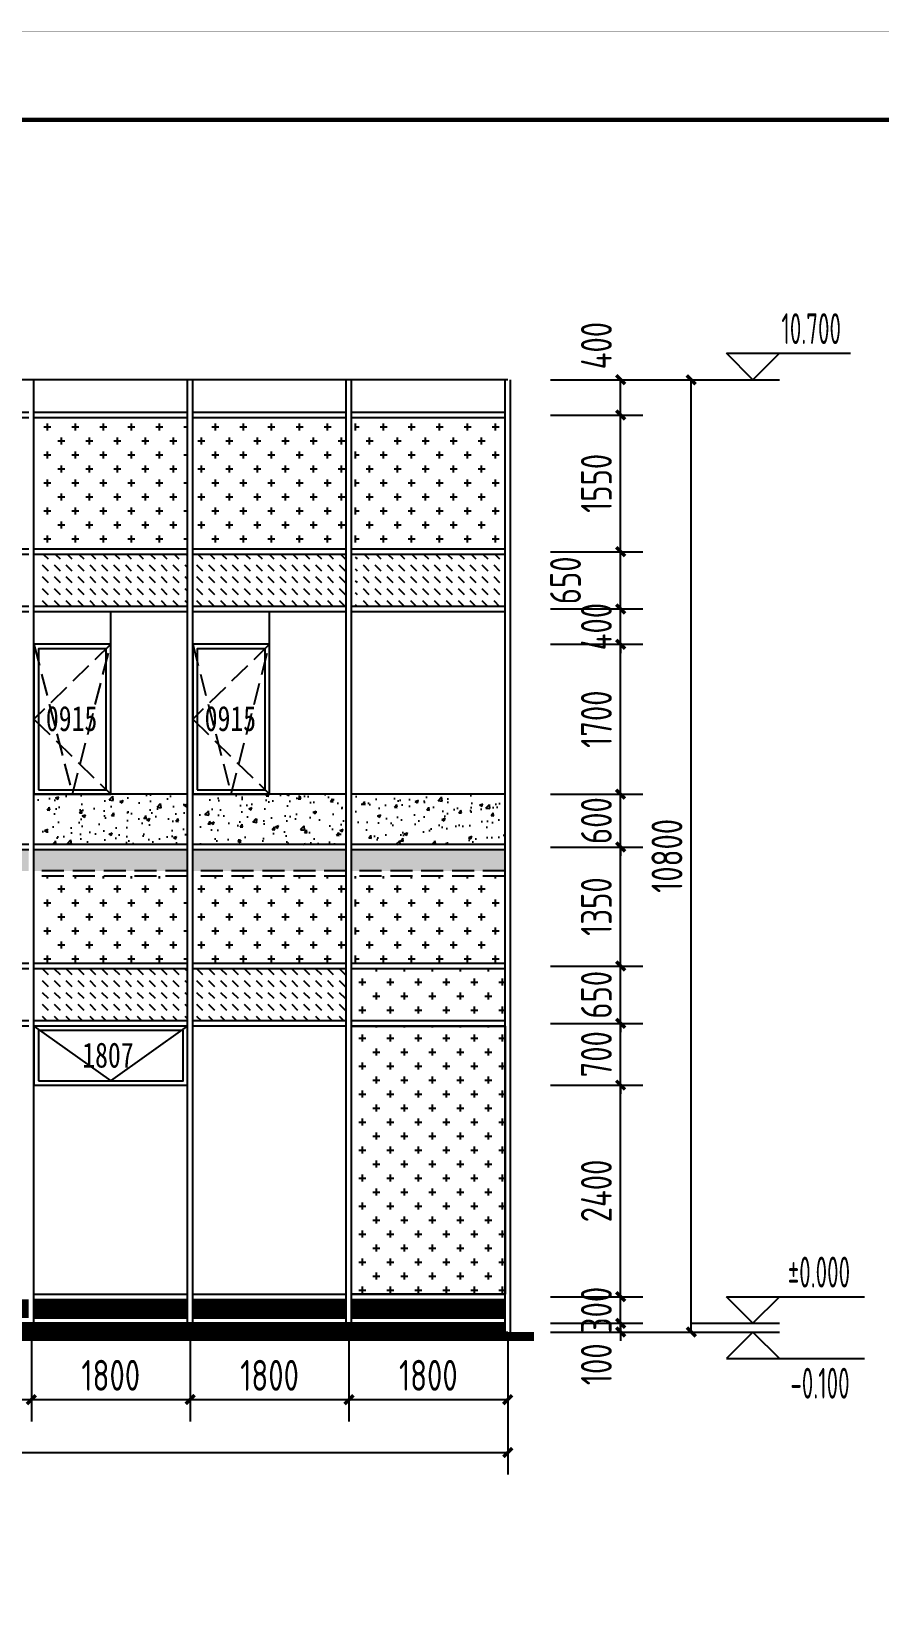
# Model space of a CAD drawing. Extents: x -280168 to 205214, y -148835 to -64913.
# Drawn here: x -132044 to -122428, y -107194 to -89430 of the extents above; entities that cross this region are included whole.
import ezdxf

# ---------------------------------------------------------------- set-up
doc = ezdxf.new("R2010")
doc.units = 0
doc.header["$LTSCALE"] = 1000
doc.header["$MEASUREMENT"] = 0
doc.linetypes.add('DASH', pattern=[0.35, 0.25, -0.1])
for name, color, linetype in [('01-标注_尺寸', 124, 'Continuous'), ('01-标注_标高', 200, 'Continuous'), ('02-TEXT_标注', 130, 'Continuous'), ('05-填充_156', 156, 'Continuous'), ('05-填充_18', 18, 'Continuous'), ('05-填充_天正', 14, 'Continuous'), ('A-C_玻璃幕墙', 140, 'Continuous'), ('A-C_窗', 140, 'Continuous'), ('E-立面轮廓', 241, 'Continuous')]:
    doc.layers.add(name, color=color, linetype=linetype)
doc.layers.add('04-不打印_辅助线', color=165, linetype='Continuous', plot=False)
doc.styles.add('_TCH_DIM', font='ros1.shx', dxfattribs={"width": 0.75, "bigfont": 'jd.shx'})
doc.styles.add('_TCH_DIM_T3', font='ros1.shx', dxfattribs={"width": 0.85, "bigfont": 'jd.shx'})
doc.styles.get("Standard").update_dxf_attribs({"font": 'STXIHEI_0.TTF', "width": 0.75})
doc.dimstyles.new('_TCH_ARCH&&100', dxfattribs={"dimtxt": 350, "dimasz": 100, "dimexe": 250, "dimexo": 300, "dimgap": 100, "dimtad": 1, "dimdec": 0, "dimzin": 0, "dimdsep": 46, "dimtxsty": '_TCH_DIM_T3', "dimblk": 'ARCHTICK', "dimcen": 0.09, "dimclrt": 7, "dimazin": 2, "dimtfac": 1, "dimtdec": 0, "dimtix": 1, "dimtmove": 2, "dimatfit": 3, "dimfxl": 0, "dimtolj": 1, "dimtzin": 0, "dimarcsym": 0})
pattern_1 = [(50, (67170.7, 196738.75), (364.36934, -31.87817), [38.1, -419.1]), (355, (67170.7, 196738.75), (-70.48565, 382.1133), [30.48, -335.28]), (100.451, (67201.06, 196736.1), (293.885, 350.23338), [32.38, -356.18]), (46.1842, (67170.7, 196840.35), (542.1581, -84.08466), [57.15, -628.65]), (96.6356, (67215.9, 196833.34), (474.8085, 494.8511), [48.57, -534.27]), (351.184, (67170.7, 196840.35), (474.8092, 494.8502), [45.72, -502.92]), (21, (67221.5, 196814.95), (303.22976, -204.53104), [38.1, -419.1]), (326, (67221.5, 196814.95), (123.60406, 368.37593), [30.48, -335.28]), (71.4514, (67246.77, 196797.9), (426.83298, 163.8457), [32.38, -356.18]), (37.5, (67170.7, 196738.75), (6.177207, 169.11008), [0, -331.216, 0, -340.36, 0, -336.55]), (7.5, (67170.7, 196738.75), (133.639325, 200.36115), [0, -194.056, 0, -323.596, 0, -128.27]), (327.5, (67057.42, 196738.75), (271.18119, -11.45749), [0, -127, 0, -396.24, 0, -525.78]), (317.5, (67006.62, 196738.75), (296.25836, 50.85298), [0, -165.1, 0, -263.144, 0, -373.38])]
pattern_2 = [(315, (67170.7, 198713.75), (134.703842, -3e-14), [95.25, -95.25])]
pattern_3 = [(0, (67170.7, 193103.75), (158.75, 158.75), [79.375, -238.125]), (90, (67210.39, 193064.06), (-158.75, 158.75), [79.375, -238.125])]
pattern_4 = [(0, (223299.42, 35200.86), (158.75, 158.75), [79.375, -238.125]), (90, (223339.1, 35161.17), (-158.75, 158.75), [79.375, -238.125])]

# ---------------------------------------------------------------- blocks, each defined once
blk = doc.blocks.new('*U489')
at = {"layer": 'A-C_玻璃幕墙'}
for p, q in [((-870, 30), (870, 30)), ((-870, -30), (870, -30))]:
    blk.add_line(p, q, dxfattribs=at)
blk = doc.blocks.new('*U490')
at = {"layer": 'A-C_玻璃幕墙', "color": 0, "linetype": 'ByBlock', "lineweight": -2, "transparency": 16777216}
for p in [(-14400, 0), (-12600, 0), (-10800, 0), (-9000, 0), (-7200, 0), (-5400, 0), (-3600, 0), (-1800, 0), (0, 0)]:
    blk.add_blockref('*U489', p, dxfattribs=at)
blk = doc.blocks.new('*U491')
at = {"layer": 'A-C_玻璃幕墙'}
for p, q in [((-870, 30), (870, 30)), ((-870, -30), (870, -30))]:
    blk.add_line(p, q, dxfattribs=at)
blk = doc.blocks.new('*U492')
at = {"layer": 'A-C_玻璃幕墙', "color": 0, "linetype": 'ByBlock', "lineweight": -2, "transparency": 16777216}
for p in [(-14400, 0), (-12600, 0), (-10800, 0), (-9000, 0), (-7200, 0), (-5400, 0), (-3600, 0), (-1800, 0), (0, 0)]:
    blk.add_blockref('*U491', p, dxfattribs=at)
blk = doc.blocks.new('*U493')
at = {"layer": 'A-C_玻璃幕墙'}
for p, q in [((-870, 30), (870, 30)), ((-870, -30), (870, -30))]:
    blk.add_line(p, q, dxfattribs=at)
blk = doc.blocks.new('*U494')
at = {"layer": 'A-C_玻璃幕墙', "color": 0, "linetype": 'ByBlock', "lineweight": -2, "transparency": 16777216}
for p in [(-14400, 0), (-12600, 0), (-10800, 0), (-9000, 0), (-7200, 0), (-5400, 0), (-3600, 0), (-1800, 0), (0, 0)]:
    blk.add_blockref('*U493', p, dxfattribs=at)
blk = doc.blocks.new('*U495')
at = {"layer": 'A-C_玻璃幕墙'}
for p, q in [((-870, 30), (870, 30)), ((-870, -30), (870, -30))]:
    blk.add_line(p, q, dxfattribs=at)
blk = doc.blocks.new('*U496')
at = {"layer": 'A-C_玻璃幕墙', "color": 0, "linetype": 'ByBlock', "lineweight": -2, "transparency": 16777216}
for p in [(-14400, 0), (-12600, 0), (-10800, 0), (-9000, 0), (-7200, 0), (-5400, 0), (-3600, 0), (-1800, 0), (0, 0)]:
    blk.add_blockref('*U495', p, dxfattribs=at)
blk = doc.blocks.new('*U497')
at = {"layer": 'A-C_玻璃幕墙'}
for p, q in [((-870, 30), (870, 30)), ((-870, -30), (870, -30))]:
    blk.add_line(p, q, dxfattribs=at)
blk = doc.blocks.new('*U498')
at = {"layer": 'A-C_玻璃幕墙', "color": 0, "linetype": 'ByBlock', "lineweight": -2, "transparency": 16777216}
for p in [(-14400, 0), (-12600, 0), (-10800, 0), (-9000, 0), (-7200, 0), (-5400, 0), (-3600, 0), (-1800, 0), (0, 0)]:
    blk.add_blockref('*U497', p, dxfattribs=at)
blk = doc.blocks.new('*U499')
at = {"layer": 'A-C_玻璃幕墙'}
for p, q in [((-870, 30), (870, 30)), ((-870, -30), (870, -30))]:
    blk.add_line(p, q, dxfattribs=at)
blk = doc.blocks.new('*U500')
at = {"layer": 'A-C_玻璃幕墙', "color": 0, "linetype": 'ByBlock', "lineweight": -2, "transparency": 16777216}
for p in [(-14400, 0), (-12600, 0), (-10800, 0), (-9000, 0), (-7200, 0), (-5400, 0), (-3600, 0), (-1800, 0), (0, 0)]:
    blk.add_blockref('*U499', p, dxfattribs=at)
blk = doc.blocks.new('A$C649D47EF')
for points in [[(-1735, 0), (5, 0), (5, 670), (-1735, 670)], [(-1685, 50), (-45, 50), (-45, 620), (-1685, 620)]]:
    blk.add_lwpolyline(points, close=True)
for points in [[(-1735, 670), (-865, 50)], [(-865, 50), (5, 670)]]:
    blk.add_lwpolyline(points)
at = {"layer": '04-不打印_辅助线', "width": 0.75}
blk.add_text('1807', height=285.4, dxfattribs=at).set_placement((-1188, 199))
blk = doc.blocks.new('A$C145657A9')
for points in [[(15, -2075), (885, -2075), (885, -375), (15, -375)], [(65, -2025), (835, -2025), (835, -425), (65, -425)]]:
    blk.add_lwpolyline(points, close=True)
at = {"linetype": 'DASH'}
for points in [[(15, -375), (450, -2075), (885, -375)], [(885, -375), (15, -1225), (885, -2075)]]:
    blk.add_lwpolyline(points, dxfattribs=at)
at = {"layer": '04-不打印_辅助线', "width": 0.75}
blk.add_text('0915', height=285.4, dxfattribs=at).set_placement((150, -1359))
blk = doc.blocks.new('图框-A1')
for points, const_width in [([(0, 0), (841, 0), (841, 594), (0, 594)], 0.05), ([(766, 584), (25, 584), (25, 10), (766, 10)], 0.5)]:
    blk.add_lwpolyline(points, close=True, dxfattribs=dict(const_width=const_width))
blk = doc.blocks.new('_ArchTick')
at = {"color": 0, "linetype": 'ByBlock', "const_width": 0.4}
blk.add_lwpolyline([(-0.5, -0.5), (0.5, 0.5)], dxfattribs=at)
blk = doc.blocks.new('*D990')
at = {"layer": '01-标注_尺寸', "color": 0, "lineweight": -2, "transparency": 16777216}
for p, q in [((-126086, -93381), (-124314, -93381)), ((-124564, -104181), (-124564, -93381)), ((-126086, -104181), (-124314, -104181))]:
    blk.add_line(p, q, dxfattribs=at)
at = {"layer": 'Defpoints', "color": 0, "transparency": 16777216}
for p in [(-126386, -93381), (-124564, -93381), (-126386, -104181)]:
    blk.add_point(p, dxfattribs=at)
at = {"layer": '01-标注_尺寸', "color": 0, "lineweight": -2, "transparency": 16777216, "xscale": 100, "yscale": 100, "zscale": 100}
for p, rotation in [((-124564, -93381), 90), ((-124564, -104181), 270)]:
    blk.add_blockref('_ArchTick', p, dxfattribs=dict(at, rotation=rotation))
at = {"layer": '01-标注_尺寸', "color": 7, "transparency": 16777216, "insert": (-124839, -98781), "char_height": 350, "attachment_point": 5, "rotation": 90, "style": '_TCH_DIM_T3'}
blk.add_mtext('\\A1;10800', dxfattribs=at)
blk = doc.blocks.new('*D991')
at = {"layer": '01-标注_尺寸', "color": 0, "lineweight": -2, "transparency": 16777216}
for p, q in [((-126158, -104081), (-125114, -104081)), ((-125364, -104081), (-125364, -103981)), ((-125364, -104181), (-125364, -104081)), ((-126158, -104181), (-125114, -104181)), ((-125364, -104181), (-125364, -104281))]:
    blk.add_line(p, q, dxfattribs=at)
at = {"layer": 'Defpoints', "color": 0, "transparency": 16777216}
for p in [(-126458, -104081), (-125364, -104081), (-126458, -104181)]:
    blk.add_point(p, dxfattribs=at)
at = {"layer": '01-标注_尺寸', "color": 0, "lineweight": -2, "transparency": 16777216, "xscale": 100, "yscale": 100, "zscale": 100}
for p, rotation in [((-125364, -104081), 270), ((-125364, -104181), 90)]:
    blk.add_blockref('_ArchTick', p, dxfattribs=dict(at, rotation=rotation))
at = {"layer": '01-标注_尺寸', "color": 7, "transparency": 16777216, "insert": (-125639, -104547), "char_height": 350, "attachment_point": 5, "rotation": 90, "style": '_TCH_DIM_T3'}
blk.add_mtext('\\A1;100', dxfattribs=at)
blk = doc.blocks.new('*D992')
at = {"layer": '01-标注_尺寸', "color": 0, "lineweight": -2, "transparency": 16777216}
for p, q in [((-125364, -103781), (-125364, -103681)), ((-126158, -103781), (-125114, -103781)), ((-125364, -104081), (-125364, -103781)), ((-126158, -104081), (-125114, -104081)), ((-125364, -104081), (-125364, -104181))]:
    blk.add_line(p, q, dxfattribs=at)
at = {"layer": 'Defpoints', "color": 0, "transparency": 16777216}
for p in [(-126458, -103781), (-125364, -103781), (-126458, -104081)]:
    blk.add_point(p, dxfattribs=at)
at = {"layer": '01-标注_尺寸', "color": 0, "lineweight": -2, "transparency": 16777216, "xscale": 100, "yscale": 100, "zscale": 100}
for p, rotation in [((-125364, -103781), 270), ((-125364, -104081), 90)]:
    blk.add_blockref('_ArchTick', p, dxfattribs=dict(at, rotation=rotation))
at = {"layer": '01-标注_尺寸', "color": 7, "transparency": 16777216, "insert": (-125639, -103931), "char_height": 350, "attachment_point": 5, "rotation": 90, "style": '_TCH_DIM_T3'}
blk.add_mtext('\\A1;300', dxfattribs=at)
blk = doc.blocks.new('*D993')
at = {"layer": '01-标注_尺寸', "color": 0, "lineweight": -2, "transparency": 16777216}
for p, q in [((-126158, -101381), (-125114, -101381)), ((-125364, -103781), (-125364, -101381)), ((-126158, -103781), (-125114, -103781))]:
    blk.add_line(p, q, dxfattribs=at)
at = {"layer": 'Defpoints', "color": 0, "transparency": 16777216}
for p in [(-126458, -101381), (-125364, -101381), (-126458, -103781)]:
    blk.add_point(p, dxfattribs=at)
at = {"layer": '01-标注_尺寸', "color": 0, "lineweight": -2, "transparency": 16777216, "xscale": 100, "yscale": 100, "zscale": 100}
for p, rotation in [((-125364, -101381), 90), ((-125364, -103781), 270)]:
    blk.add_blockref('_ArchTick', p, dxfattribs=dict(at, rotation=rotation))
at = {"layer": '01-标注_尺寸', "color": 7, "transparency": 16777216, "insert": (-125639, -102581), "char_height": 350, "attachment_point": 5, "rotation": 90, "style": '_TCH_DIM_T3'}
blk.add_mtext('\\A1;2400', dxfattribs=at)
blk = doc.blocks.new('*D994')
at = {"layer": '01-标注_尺寸', "color": 0, "lineweight": -2, "transparency": 16777216}
for p, q in [((-126158, -100681), (-125114, -100681)), ((-125364, -100681), (-125364, -100581)), ((-125364, -101381), (-125364, -100681)), ((-126158, -101381), (-125114, -101381)), ((-125364, -101381), (-125364, -101481))]:
    blk.add_line(p, q, dxfattribs=at)
at = {"layer": 'Defpoints', "color": 0, "transparency": 16777216}
for p in [(-126458, -100681), (-125364, -100681), (-126458, -101381)]:
    blk.add_point(p, dxfattribs=at)
at = {"layer": '01-标注_尺寸', "color": 0, "lineweight": -2, "transparency": 16777216, "xscale": 100, "yscale": 100, "zscale": 100}
for p, rotation in [((-125364, -100681), 270), ((-125364, -101381), 90)]:
    blk.add_blockref('_ArchTick', p, dxfattribs=dict(at, rotation=rotation))
at = {"layer": '01-标注_尺寸', "color": 7, "transparency": 16777216, "insert": (-125639, -101031), "char_height": 350, "attachment_point": 5, "rotation": 90, "style": '_TCH_DIM_T3'}
blk.add_mtext('\\A1;700', dxfattribs=at)
blk = doc.blocks.new('*D995')
at = {"layer": '01-标注_尺寸', "color": 0, "lineweight": -2, "transparency": 16777216}
for p, q in [((-125364, -100031), (-125364, -99931)), ((-126158, -100031), (-125114, -100031)), ((-125364, -100681), (-125364, -100031)), ((-126158, -100681), (-125114, -100681)), ((-125364, -100681), (-125364, -100781))]:
    blk.add_line(p, q, dxfattribs=at)
at = {"layer": 'Defpoints', "color": 0, "transparency": 16777216}
for p in [(-126458, -100031), (-125364, -100031), (-126458, -100681)]:
    blk.add_point(p, dxfattribs=at)
at = {"layer": '01-标注_尺寸', "color": 0, "lineweight": -2, "transparency": 16777216, "xscale": 100, "yscale": 100, "zscale": 100}
for p, rotation in [((-125364, -100031), 270), ((-125364, -100681), 90)]:
    blk.add_blockref('_ArchTick', p, dxfattribs=dict(at, rotation=rotation))
at = {"layer": '01-标注_尺寸', "color": 7, "transparency": 16777216, "insert": (-125639, -100356), "char_height": 350, "attachment_point": 5, "rotation": 90, "style": '_TCH_DIM_T3'}
blk.add_mtext('\\A1;650', dxfattribs=at)
blk = doc.blocks.new('*D996')
at = {"layer": '01-标注_尺寸', "color": 0, "lineweight": -2, "transparency": 16777216}
for p, q in [((-126158, -98681), (-125114, -98681)), ((-125364, -100031), (-125364, -98681)), ((-126158, -100031), (-125114, -100031))]:
    blk.add_line(p, q, dxfattribs=at)
at = {"layer": 'Defpoints', "color": 0, "transparency": 16777216}
for p in [(-126458, -98681), (-125364, -98681), (-126458, -100031)]:
    blk.add_point(p, dxfattribs=at)
at = {"layer": '01-标注_尺寸', "color": 0, "lineweight": -2, "transparency": 16777216, "xscale": 100, "yscale": 100, "zscale": 100}
for p, rotation in [((-125364, -98681), 90), ((-125364, -100031), 270)]:
    blk.add_blockref('_ArchTick', p, dxfattribs=dict(at, rotation=rotation))
at = {"layer": '01-标注_尺寸', "color": 7, "transparency": 16777216, "insert": (-125639, -99356), "char_height": 350, "attachment_point": 5, "rotation": 90, "style": '_TCH_DIM_T3'}
blk.add_mtext('\\A1;1350', dxfattribs=at)
blk = doc.blocks.new('*D997')
at = {"layer": '01-标注_尺寸', "color": 0, "lineweight": -2, "transparency": 16777216}
for p, q in [((-125364, -98081), (-125364, -97981)), ((-126158, -98081), (-125114, -98081)), ((-125364, -98681), (-125364, -98081)), ((-126158, -98681), (-125114, -98681)), ((-125364, -98681), (-125364, -98781))]:
    blk.add_line(p, q, dxfattribs=at)
at = {"layer": 'Defpoints', "color": 0, "transparency": 16777216}
for p in [(-126458, -98081), (-125364, -98081), (-126458, -98681)]:
    blk.add_point(p, dxfattribs=at)
at = {"layer": '01-标注_尺寸', "color": 0, "lineweight": -2, "transparency": 16777216, "xscale": 100, "yscale": 100, "zscale": 100}
for p, rotation in [((-125364, -98081), 270), ((-125364, -98681), 90)]:
    blk.add_blockref('_ArchTick', p, dxfattribs=dict(at, rotation=rotation))
at = {"layer": '01-标注_尺寸', "color": 7, "transparency": 16777216, "insert": (-125639, -98381), "char_height": 350, "attachment_point": 5, "rotation": 90, "style": '_TCH_DIM_T3'}
blk.add_mtext('\\A1;600', dxfattribs=at)
blk = doc.blocks.new('*D998')
at = {"layer": '01-标注_尺寸', "color": 0, "lineweight": -2, "transparency": 16777216}
for p, q in [((-126158, -96381), (-125114, -96381)), ((-125364, -98081), (-125364, -96381)), ((-126158, -98081), (-125114, -98081))]:
    blk.add_line(p, q, dxfattribs=at)
at = {"layer": 'Defpoints', "color": 0, "transparency": 16777216}
for p in [(-126458, -96381), (-125364, -96381), (-126458, -98081)]:
    blk.add_point(p, dxfattribs=at)
at = {"layer": '01-标注_尺寸', "color": 0, "lineweight": -2, "transparency": 16777216, "xscale": 100, "yscale": 100, "zscale": 100}
for p, rotation in [((-125364, -96381), 90), ((-125364, -98081), 270)]:
    blk.add_blockref('_ArchTick', p, dxfattribs=dict(at, rotation=rotation))
at = {"layer": '01-标注_尺寸', "color": 7, "transparency": 16777216, "insert": (-125639, -97231), "char_height": 350, "attachment_point": 5, "rotation": 90, "style": '_TCH_DIM_T3'}
blk.add_mtext('\\A1;1700', dxfattribs=at)
blk = doc.blocks.new('*D999')
at = {"layer": '01-标注_尺寸', "color": 0, "lineweight": -2, "transparency": 16777216}
for p, q in [((-125364, -95981), (-125364, -95881)), ((-126158, -95981), (-125114, -95981)), ((-125364, -96381), (-125364, -95981)), ((-126158, -96381), (-125114, -96381)), ((-125364, -96381), (-125364, -96481))]:
    blk.add_line(p, q, dxfattribs=at)
at = {"layer": 'Defpoints', "color": 0, "transparency": 16777216}
for p in [(-126458, -95981), (-125364, -95981), (-126458, -96381)]:
    blk.add_point(p, dxfattribs=at)
at = {"layer": '01-标注_尺寸', "color": 0, "lineweight": -2, "transparency": 16777216, "xscale": 100, "yscale": 100, "zscale": 100}
for p, rotation in [((-125364, -95981), 270), ((-125364, -96381), 90)]:
    blk.add_blockref('_ArchTick', p, dxfattribs=dict(at, rotation=rotation))
at = {"layer": '01-标注_尺寸', "color": 7, "transparency": 16777216, "insert": (-125639, -96181), "char_height": 350, "attachment_point": 5, "rotation": 90, "style": '_TCH_DIM_T3'}
blk.add_mtext('\\A1;400', dxfattribs=at)
blk = doc.blocks.new('*D1000')
at = {"layer": '01-标注_尺寸', "color": 0, "lineweight": -2, "transparency": 16777216}
for p, q in [((-126158, -95331), (-125114, -95331)), ((-125364, -95981), (-125364, -95331)), ((-126158, -95981), (-125114, -95981))]:
    blk.add_line(p, q, dxfattribs=at)
at = {"layer": 'Defpoints', "color": 0, "transparency": 16777216}
for p in [(-126458, -95331), (-125364, -95331), (-126458, -95981)]:
    blk.add_point(p, dxfattribs=at)
at = {"layer": '01-标注_尺寸', "color": 0, "lineweight": -2, "transparency": 16777216, "xscale": 100, "yscale": 100, "zscale": 100}
for p, rotation in [((-125364, -95331), 90), ((-125364, -95981), 270)]:
    blk.add_blockref('_ArchTick', p, dxfattribs=dict(at, rotation=rotation))
at = {"layer": '01-标注_尺寸', "color": 7, "transparency": 16777216, "insert": (-125989, -95656), "char_height": 350, "attachment_point": 5, "rotation": 90, "style": '_TCH_DIM_T3'}
blk.add_mtext('\\A1;650', dxfattribs=at)
blk = doc.blocks.new('*D1001')
at = {"layer": '01-标注_尺寸', "color": 0, "lineweight": -2, "transparency": 16777216}
for p, q in [((-126158, -93781), (-125114, -93781)), ((-125364, -95331), (-125364, -93781)), ((-126158, -95331), (-125114, -95331))]:
    blk.add_line(p, q, dxfattribs=at)
at = {"layer": 'Defpoints', "color": 0, "transparency": 16777216}
for p in [(-126458, -93781), (-125364, -93781), (-126458, -95331)]:
    blk.add_point(p, dxfattribs=at)
at = {"layer": '01-标注_尺寸', "color": 0, "lineweight": -2, "transparency": 16777216, "xscale": 100, "yscale": 100, "zscale": 100}
for p, rotation in [((-125364, -93781), 90), ((-125364, -95331), 270)]:
    blk.add_blockref('_ArchTick', p, dxfattribs=dict(at, rotation=rotation))
at = {"layer": '01-标注_尺寸', "color": 7, "transparency": 16777216, "insert": (-125639, -94556), "char_height": 350, "attachment_point": 5, "rotation": 90, "style": '_TCH_DIM_T3'}
blk.add_mtext('\\A1;1550', dxfattribs=at)
blk = doc.blocks.new('*D1002')
at = {"layer": '01-标注_尺寸', "color": 0, "lineweight": -2, "transparency": 16777216}
for p, q in [((-126158, -93381), (-125114, -93381)), ((-125364, -93781), (-125364, -93381)), ((-126158, -93781), (-125114, -93781))]:
    blk.add_line(p, q, dxfattribs=at)
at = {"layer": 'Defpoints', "color": 0, "transparency": 16777216}
for p in [(-126458, -93381), (-125364, -93381), (-126458, -93781)]:
    blk.add_point(p, dxfattribs=at)
at = {"layer": '01-标注_尺寸', "color": 0, "lineweight": -2, "transparency": 16777216, "xscale": 100, "yscale": 100, "zscale": 100}
for p, rotation in [((-125364, -93381), 90), ((-125364, -93781), 270)]:
    blk.add_blockref('_ArchTick', p, dxfattribs=dict(at, rotation=rotation))
at = {"layer": '01-标注_尺寸', "color": 7, "transparency": 16777216, "insert": (-125639, -92994), "char_height": 350, "attachment_point": 5, "rotation": 90, "style": '_TCH_DIM_T3'}
blk.add_mtext('\\A1;400', dxfattribs=at)
blk = doc.blocks.new('*D1003')
at = {"layer": '01-标注_尺寸', "color": 0, "lineweight": -2, "transparency": 16777216}
for p, q in [((-128444, -104273), (-128444, -105197)), ((-126644, -104273), (-126644, -105197)), ((-128444, -104947), (-126644, -104947))]:
    blk.add_line(p, q, dxfattribs=at)
at = {"layer": 'Defpoints', "color": 0, "transparency": 16777216}
for p in [(-128444, -103973), (-126644, -103973), (-126644, -104947)]:
    blk.add_point(p, dxfattribs=at)
at = {"layer": '01-标注_尺寸', "color": 0, "lineweight": -2, "transparency": 16777216, "xscale": 100, "yscale": 100, "zscale": 100, "rotation": 180}
blk.add_blockref('_ArchTick', (-128444, -104947), dxfattribs=at)
at = {"layer": '01-标注_尺寸', "color": 0, "lineweight": -2, "transparency": 16777216, "xscale": 100, "yscale": 100, "zscale": 100}
blk.add_blockref('_ArchTick', (-126644, -104947), dxfattribs=at)
at = {"layer": '01-标注_尺寸', "color": 7, "transparency": 16777216, "insert": (-127544, -104672), "char_height": 350, "attachment_point": 5, "style": '_TCH_DIM_T3'}
blk.add_mtext('\\A1;1800', dxfattribs=at)
blk = doc.blocks.new('*D1004')
at = {"layer": '01-标注_尺寸', "color": 0, "lineweight": -2, "transparency": 16777216}
for p, q in [((-130244, -104273), (-130244, -105197)), ((-128444, -104273), (-128444, -105197)), ((-130244, -104947), (-128444, -104947))]:
    blk.add_line(p, q, dxfattribs=at)
at = {"layer": 'Defpoints', "color": 0, "transparency": 16777216}
for p in [(-130244, -103973), (-128444, -103973), (-128444, -104947)]:
    blk.add_point(p, dxfattribs=at)
at = {"layer": '01-标注_尺寸', "color": 0, "lineweight": -2, "transparency": 16777216, "xscale": 100, "yscale": 100, "zscale": 100, "rotation": 180}
blk.add_blockref('_ArchTick', (-130244, -104947), dxfattribs=at)
at = {"layer": '01-标注_尺寸', "color": 0, "lineweight": -2, "transparency": 16777216, "xscale": 100, "yscale": 100, "zscale": 100}
blk.add_blockref('_ArchTick', (-128444, -104947), dxfattribs=at)
at = {"layer": '01-标注_尺寸', "color": 7, "transparency": 16777216, "insert": (-129344, -104672), "char_height": 350, "attachment_point": 5, "style": '_TCH_DIM_T3'}
blk.add_mtext('\\A1;1800', dxfattribs=at)
blk = doc.blocks.new('*D1005')
at = {"layer": '01-标注_尺寸', "color": 0, "lineweight": -2, "transparency": 16777216}
for p, q in [((-132044, -104273), (-132044, -105197)), ((-130244, -104273), (-130244, -105197)), ((-132044, -104947), (-130244, -104947))]:
    blk.add_line(p, q, dxfattribs=at)
at = {"layer": 'Defpoints', "color": 0, "transparency": 16777216}
for p in [(-132044, -103973), (-130244, -103973), (-130244, -104947)]:
    blk.add_point(p, dxfattribs=at)
at = {"layer": '01-标注_尺寸', "color": 0, "lineweight": -2, "transparency": 16777216, "xscale": 100, "yscale": 100, "zscale": 100, "rotation": 180}
blk.add_blockref('_ArchTick', (-132044, -104947), dxfattribs=at)
at = {"layer": '01-标注_尺寸', "color": 0, "lineweight": -2, "transparency": 16777216, "xscale": 100, "yscale": 100, "zscale": 100}
blk.add_blockref('_ArchTick', (-130244, -104947), dxfattribs=at)
at = {"layer": '01-标注_尺寸', "color": 7, "transparency": 16777216, "insert": (-131144, -104672), "char_height": 350, "attachment_point": 5, "style": '_TCH_DIM_T3'}
blk.add_mtext('\\A1;1800', dxfattribs=at)
blk = doc.blocks.new('*D1006')
at = {"layer": '01-标注_尺寸', "color": 0, "lineweight": -2, "transparency": 16777216}
for p, q in [((-133844, -104273), (-133844, -105197)), ((-132044, -104273), (-132044, -105197)), ((-133844, -104947), (-132044, -104947))]:
    blk.add_line(p, q, dxfattribs=at)
at = {"layer": 'Defpoints', "color": 0, "transparency": 16777216}
for p in [(-133844, -103973), (-132044, -103973), (-132044, -104947)]:
    blk.add_point(p, dxfattribs=at)
at = {"layer": '01-标注_尺寸', "color": 0, "lineweight": -2, "transparency": 16777216, "xscale": 100, "yscale": 100, "zscale": 100, "rotation": 180}
blk.add_blockref('_ArchTick', (-133844, -104947), dxfattribs=at)
at = {"layer": '01-标注_尺寸', "color": 0, "lineweight": -2, "transparency": 16777216, "xscale": 100, "yscale": 100, "zscale": 100}
blk.add_blockref('_ArchTick', (-132044, -104947), dxfattribs=at)
at = {"layer": '01-标注_尺寸', "color": 7, "transparency": 16777216, "insert": (-132944, -104672), "char_height": 350, "attachment_point": 5, "style": '_TCH_DIM_T3'}
blk.add_mtext('\\A1;1800', dxfattribs=at)
blk = doc.blocks.new('*D1013')
at = {"layer": '01-标注_尺寸', "color": 0, "lineweight": -2, "transparency": 16777216}
for p, q in [((-144539, -104636), (-144539, -105797)), ((-126644, -104636), (-126644, -105797)), ((-144539, -105547), (-126644, -105547))]:
    blk.add_line(p, q, dxfattribs=at)
at = {"layer": 'Defpoints', "color": 0, "transparency": 16777216}
for p in [(-144539, -104336), (-126644, -104336), (-126644, -105547)]:
    blk.add_point(p, dxfattribs=at)
at = {"layer": '01-标注_尺寸', "color": 0, "lineweight": -2, "transparency": 16777216, "xscale": 100, "yscale": 100, "zscale": 100, "rotation": 180}
blk.add_blockref('_ArchTick', (-144539, -105547), dxfattribs=at)
at = {"layer": '01-标注_尺寸', "color": 0, "lineweight": -2, "transparency": 16777216, "xscale": 100, "yscale": 100, "zscale": 100}
blk.add_blockref('_ArchTick', (-126644, -105547), dxfattribs=at)
at = {"layer": '01-标注_尺寸', "color": 7, "transparency": 16777216, "insert": (-135592, -105272), "char_height": 350, "attachment_point": 5, "style": '_TCH_DIM_T3'}
blk.add_mtext('\\A1;17895', dxfattribs=at)

msp = doc.modelspace()

# ---------------------------------------------------------------- hatches: boundary and pattern name
at = {"layer": '05-填充_156'}
h = msp.add_hatch(dxfattribs=at)
h.set_pattern_fill('CROSS', color=136, scale=100)
h.set_pattern_definition(pattern_3)
h.paths.add_polyline_path([(-130274.4, -93811.3), (-131972.4, -93811.3), (-131972.4, -95301.3), (-130274.4, -95301.3)])
h = msp.add_hatch(dxfattribs=at)
h.set_pattern_fill('CROSS', color=136, scale=100)
h.set_pattern_definition(pattern_3)
h.paths.add_polyline_path([(-128474.4, -93811.3), (-130172.4, -93811.3), (-130172.4, -95301.3), (-128474.4, -95301.3)])
h = msp.add_hatch(dxfattribs=at)
h.set_pattern_fill('CROSS', color=136, scale=100)
h.set_pattern_definition(pattern_3)
h.paths.add_polyline_path([(-126674.4, -93811.3), (-128372.4, -93811.3), (-128372.4, -95301.3), (-126674.4, -95301.3)])
h = msp.add_hatch(dxfattribs=at)
h.set_pattern_fill('DASH', color=256, scale=100, angle=315)
h.set_pattern_definition(pattern_2)
h.paths.add_polyline_path([(-130274.4, -95361.3), (-131972.4, -95361.3), (-131972.4, -95951.3), (-130274.4, -95951.3)])
h = msp.add_hatch(dxfattribs=at)
h.set_pattern_fill('DASH', color=256, scale=100, angle=315)
h.set_pattern_definition(pattern_2)
h.paths.add_polyline_path([(-128474.4, -95361.3), (-130172.4, -95361.3), (-130172.4, -95951.3), (-128474.4, -95951.3)])
h = msp.add_hatch(dxfattribs=at)
h.set_pattern_fill('DASH', color=256, scale=100, angle=315)
h.set_pattern_definition(pattern_2)
h.paths.add_polyline_path([(-126674.4, -95361.3), (-128372.4, -95361.3), (-128372.4, -95951.3), (-126674.4, -95951.3)])
h = msp.add_hatch(dxfattribs=at)
h.set_pattern_fill('DASH', color=256, scale=100, angle=315)
h.set_pattern_definition([(315, (0, 0), (134.70384, -3e-14), [95.25, -95.25])])
h.paths.add_polyline_path([(-144539.4, -98951.3), (-142874.4, -98951.3), (-142874.4, -98711.3), (-144539.4, -98711.3)])
h.paths.add_polyline_path([(-142814.4, -98951.3), (-141074.4, -98951.3), (-141074.4, -98711.3), (-142814.4, -98711.3)])
h.paths.add_polyline_path([(-141014.4, -98951.3), (-139274.4, -98951.3), (-139274.4, -98711.3), (-141014.4, -98711.3)])
h.paths.add_polyline_path([(-137474.4, -98711.3), (-139214.4, -98711.3), (-139214.4, -98951.3), (-137474.4, -98951.3)])
h.paths.add_polyline_path([(-137414.4, -98951.3), (-135674.4, -98951.3), (-135674.4, -98711.3), (-137414.4, -98711.3)])
h.paths.add_polyline_path([(-135614.4, -98951.3), (-133874.4, -98951.3), (-133874.4, -98711.3), (-135614.4, -98711.3)])
h.paths.add_polyline_path([(-133814.4, -98951.3), (-132074.4, -98951.3), (-132074.4, -98711.3), (-133814.4, -98711.3)])
h.paths.add_polyline_path([(-132014.4, -98951.3), (-130274.4, -98951.3), (-130274.4, -98711.3), (-132014.4, -98711.3)])
h.paths.add_polyline_path([(-130214.4, -98951.3), (-128474.4, -98951.3), (-128474.4, -98711.3), (-130214.4, -98711.3)])
h.paths.add_polyline_path([(-128414.4, -98951.3), (-126674.4, -98951.3), (-126674.4, -98711.3), (-128414.4, -98711.3)])
h = msp.add_hatch(dxfattribs=at)
h.set_pattern_fill('CROSS', color=136, scale=100)
h.set_pattern_definition(pattern_3)
h.paths.add_polyline_path([(-130274.4, -99011.3), (-131972.4, -99011.3), (-131972.4, -100001.3), (-130274.4, -100001.3)])
h = msp.add_hatch(dxfattribs=at)
h.set_pattern_fill('CROSS', color=136, scale=100)
h.set_pattern_definition(pattern_3)
h.paths.add_polyline_path([(-128474.4, -99011.3), (-130172.4, -99011.3), (-130172.4, -100001.3), (-128474.4, -100001.3)])
h = msp.add_hatch(dxfattribs=at)
h.set_pattern_fill('CROSS', color=136, scale=100)
h.set_pattern_definition(pattern_3)
h.paths.add_polyline_path([(-126674.4, -99011.3), (-128372.4, -99011.3), (-128372.4, -100001.3), (-126674.4, -100001.3)])
h = msp.add_hatch(dxfattribs=at)
h.set_pattern_fill('DASH', color=256, scale=100, angle=315)
h.set_pattern_definition(pattern_2)
h.paths.add_polyline_path([(-130274.4, -100061.3), (-131972.4, -100061.3), (-131972.4, -100651.3), (-130274.4, -100651.3)])
h = msp.add_hatch(dxfattribs=at)
h.set_pattern_fill('DASH', color=256, scale=100, angle=315)
h.set_pattern_definition(pattern_2)
h.paths.add_polyline_path([(-128474.4, -100061.3), (-130172.4, -100061.3), (-130172.4, -100651.3), (-128474.4, -100651.3)])
h = msp.add_hatch(dxfattribs=at)
h.set_pattern_fill('CROSS', color=136, scale=100)
h.set_pattern_definition(pattern_4)
h.paths.add_polyline_path([(-126674.4, -100061.3), (-128372.4, -100061.3), (-128372.4, -100651.3), (-126674.4, -100651.3)])
h = msp.add_hatch(dxfattribs=at)
h.set_pattern_fill('CROSS', color=136, scale=100)
h.set_pattern_definition(pattern_4)
h.paths.add_polyline_path([(-128414.4, -100711.3), (-126674.4, -100711.3), (-126674.4, -103751.3), (-128414.4, -103751.3)])
at = {"layer": '05-填充_天正'}
h = msp.add_hatch(dxfattribs=at)
h.set_pattern_fill('AR-CONC', color=256, scale=200)
h.set_pattern_definition(pattern_1)
h.paths.add_polyline_path([(-130274.4, -98081.3), (-131972.4, -98081.3), (-131972.4, -98651.3), (-130274.4, -98651.3)])
h = msp.add_hatch(dxfattribs=at)
h.set_pattern_fill('AR-CONC', color=256, scale=200)
h.set_pattern_definition(pattern_1)
h.paths.add_polyline_path([(-128474.4, -98081.3), (-130172.4, -98081.3), (-130172.4, -98651.3), (-128474.4, -98651.3)])
h = msp.add_hatch(dxfattribs=at)
h.set_pattern_fill('AR-CONC', color=256, scale=200)
h.set_pattern_definition(pattern_1)
h.paths.add_polyline_path([(-126674.4, -98081.3), (-128372.4, -98081.3), (-128372.4, -98651.3), (-126674.4, -98651.3)])

# ---------------------------------------------------------------- linework, layer by layer
at = {"layer": '01-标注_标高'}
for p, q in [((-123863.8, -93381.3), (-124163.8, -93081.3)), ((-124163.8, -93081.3), (-122759.8, -93081.3)), ((-123863.8, -93381.3), (-123563.8, -93081.3)), ((-124563.8, -93381.3), (-123563.8, -93381.3)), ((-123863.8, -104081.3), (-124163.8, -103781.3)), ((-124163.8, -103781.3), (-122598.8, -103781.3)), ((-123863.8, -104081.3), (-123563.8, -103781.3)), ((-124563.8, -104081.3), (-123563.8, -104081.3)), ((-124563.8, -104181.3), (-123563.8, -104181.3)), ((-123863.8, -104181.3), (-124163.8, -104481.3)), ((-123863.8, -104181.3), (-123563.8, -104481.3)), ((-124163.8, -104481.3), (-122598.8, -104481.3))]:
    msp.add_line(p, q, dxfattribs=at)
at = {"layer": '05-填充_18'}
for points, const_width in [([(-133814.4, -103916.3), (-132074.4, -103916.3)], 210), ([(-132014.4, -103916.3), (-130274.4, -103916.3)], 210), ([(-130214.4, -103916.3), (-128474.4, -103916.3)], 210), ([(-128414.4, -103916.3), (-126674.4, -103916.3)], 210), ([(-126674.4, -104131.3), (-144539.4, -104131.3)], 100)]:
    msp.add_lwpolyline(points, dxfattribs=dict(at, const_width=const_width))
at = {"layer": 'A-C_玻璃幕墙'}
for p, q in [((-132014.4, -104081.3), (-132014.4, -93381.3)), ((-130274.4, -104081.3), (-130274.4, -93381.3)), ((-130214.4, -104081.3), (-130214.4, -93381.3)), ((-128474.4, -104081.3), (-128474.4, -93381.3)), ((-128414.4, -104081.3), (-128414.4, -93381.3)), ((-126674.4, -104231.3), (-126674.4, -93381.3)), ((-126614.4, -104231.3), (-126614.4, -93381.3)), ((-130274.4, -98081.3), (-132014.4, -98081.3)), ((-128474.4, -98081.3), (-130214.4, -98081.3)), ((-126674.4, -98081.3), (-128414.4, -98081.3)), ((-132014.4, -103751.3), (-130274.4, -103751.3)), ((-132014.4, -103811.3), (-130274.4, -103811.3)), ((-130214.4, -103751.3), (-128474.4, -103751.3)), ((-130214.4, -103811.3), (-128474.4, -103811.3)), ((-128414.4, -103751.3), (-126674.4, -103751.3)), ((-128414.4, -103811.3), (-126674.4, -103811.3)), ((-126674.4, -104081.3), (-144539.4, -104081.3)), ((-132014.4, -104021.3), (-130274.4, -104021.3)), ((-132014.4, -104081.3), (-130274.4, -104081.3)), ((-130214.4, -104021.3), (-128474.4, -104021.3)), ((-130214.4, -104081.3), (-128474.4, -104081.3)), ((-128414.4, -104021.3), (-126674.4, -104021.3)), ((-128414.4, -104081.3), (-126674.4, -104081.3))]:
    msp.add_line(p, q, dxfattribs=at)
at = {"layer": 'A-C_玻璃幕墙', "linetype": 'DASH'}
for p, q in [((-130274.4, -98951.3), (-132014.4, -98951.3)), ((-130274.4, -99011.3), (-132014.4, -99011.3)), ((-128474.4, -98951.3), (-130214.4, -98951.3)), ((-128474.4, -99011.3), (-130214.4, -99011.3)), ((-126674.4, -98951.3), (-128414.4, -98951.3)), ((-126674.4, -99011.3), (-128414.4, -99011.3))]:
    msp.add_line(p, q, dxfattribs=at)
at = {"layer": 'A-C_玻璃幕墙'}
msp.add_lwpolyline([(-128414.4, -100711.3), (-126674.4, -100711.3), (-126674.4, -103751.3), (-128414.4, -103751.3)], close=True, dxfattribs=at)
at = {"layer": 'A-C_窗'}
for p, q in [((-131144.4, -98081.3), (-131144.4, -96011.3)), ((-129344.4, -98081.3), (-129344.4, -96011.3))]:
    msp.add_line(p, q, dxfattribs=at)
at = {"layer": 'E-立面轮廓'}
msp.add_line((-144539.4, -104181.3), (-126644.4, -104181.3), dxfattribs=at)
msp.add_line((-144539.4, -104181.3), (-126644.4, -104181.3), dxfattribs=at)
msp.add_lwpolyline([(-126644.4, -93381.3), (-144539.4, -93381.3), (-144539.4, -104181.3)], dxfattribs=at)
at = {"layer": 'E-立面轮廓', "const_width": 100}
msp.add_lwpolyline([(-144739.4, -104231.3), (-126344.4, -104231.3)], dxfattribs=at)

# ---------------------------------------------------------------- block references
at = {"xscale": 100, "yscale": 100, "zscale": 100}
msp.add_blockref('图框-A1', (-196065.1, -148832.1), dxfattribs=at)
at = {"layer": 'A-C_玻璃幕墙', "xscale": -1}
for name, p in [('*U496', (-141944.4, -93781.3)), ('*U498', (-141944.4, -95331.3)), ('*U494', (-141944.4, -95981.3)), ('*U500', (-141944.4, -98681.3)), ('*U492', (-141944.4, -100031.3)), ('*U490', (-141944.4, -100681.3))]:
    msp.add_blockref(name, p, dxfattribs=at)
at = {"layer": 'A-C_窗'}
for name, p in [('A$C145657A9', (-132029.4, -96006.3)), ('A$C145657A9', (-130229.4, -96006.3)), ('A$C649D47EF', (-130279.4, -101381.3))]:
    msp.add_blockref(name, p, dxfattribs=at)

# ---------------------------------------------------------------- texts
at = {"layer": '02-TEXT_标注', "style": '_TCH_DIM', "width": 0.6375}
for s, p in [('10.700', (-123541, -92976.3)), ('%%P0.000', (-123469.3, -103676.3)), ('-0.100', (-123439.5, -104936.3))]:
    msp.add_text(s, height=350, dxfattribs=at).set_placement(p)

# ---------------------------------------------------------------- dimensions: what is measured, and where the dimension line sits
at = {"layer": '01-标注_尺寸'}
for base, p1, p2, picture, middle in [((-125363.8, -93381.3), (-126457.6, -93781.3), (-126457.6, -93381.3), '*D1002', (-125638.8, -92994.4)), ((-125363.8, -95331.3), (-126457.6, -95981.3), (-126457.6, -95331.3), '*D1000', (-125988.8, -95656.3)), ((-125363.8, -104081.3), (-126457.6, -104181.3), (-126457.6, -104081.3), '*D991', (-125638.8, -104546.9))]:
    dim = msp.add_linear_dim(base=base, p1=p1, p2=p2, angle=90, dimstyle='_TCH_ARCH&&100', dxfattribs=at)
    dim.commit()
    dim.dimension.update_dxf_attribs({"geometry": picture, "text_midpoint": middle, "dimtype": 161})
for p1, p2, distance, picture, middle in [((-126386, -104181.3), (-126386, -93381.3), -1822.1, '*D990', (-124838.8, -98781.3)), ((-126457.6, -95331.3), (-126457.6, -93781.3), -1093.8, '*D1001', (-125638.8, -94556.3)), ((-126457.6, -96381.3), (-126457.6, -95981.3), -1093.8, '*D999', (-125638.8, -96181.3)), ((-126457.6, -98081.3), (-126457.6, -96381.3), -1093.8, '*D998', (-125638.8, -97231.3)), ((-126457.6, -98681.3), (-126457.6, -98081.3), -1093.8, '*D997', (-125638.8, -98381.3)), ((-126457.6, -100031.3), (-126457.6, -98681.3), -1093.8, '*D996', (-125638.8, -99356.3)), ((-126457.6, -100681.3), (-126457.6, -100031.3), -1093.8, '*D995', (-125638.8, -100356.3)), ((-126457.6, -101381.3), (-126457.6, -100681.3), -1093.8, '*D994', (-125638.8, -101031.3)), ((-126457.6, -103781.3), (-126457.6, -101381.3), -1093.8, '*D993', (-125638.8, -102581.3)), ((-126457.6, -104081.3), (-126457.6, -103781.3), -1093.8, '*D992', (-125638.8, -103931.3)), ((-133844.4, -103973), (-132044.4, -103973), -974, '*D1006', (-132944.4, -104672)), ((-132044.4, -103973), (-130244.4, -103973), -974, '*D1005', (-131144.4, -104672)), ((-130244.4, -103973), (-128444.4, -103973), -974, '*D1004', (-129344.4, -104672)), ((-128444.4, -103973), (-126644.4, -103973), -974, '*D1003', (-127544.4, -104672)), ((-144539.4, -104335.5), (-126644.4, -104335.5), -1211.5, '*D1013', (-135591.9, -105272))]:
    dim = msp.add_aligned_dim(p1=p1, p2=p2, distance=distance, dimstyle='_TCH_ARCH&&100', dxfattribs=at)
    dim.commit()
    dim.dimension.update_dxf_attribs({"geometry": picture, "text_midpoint": middle})

doc.saveas('drawing.dxf')
